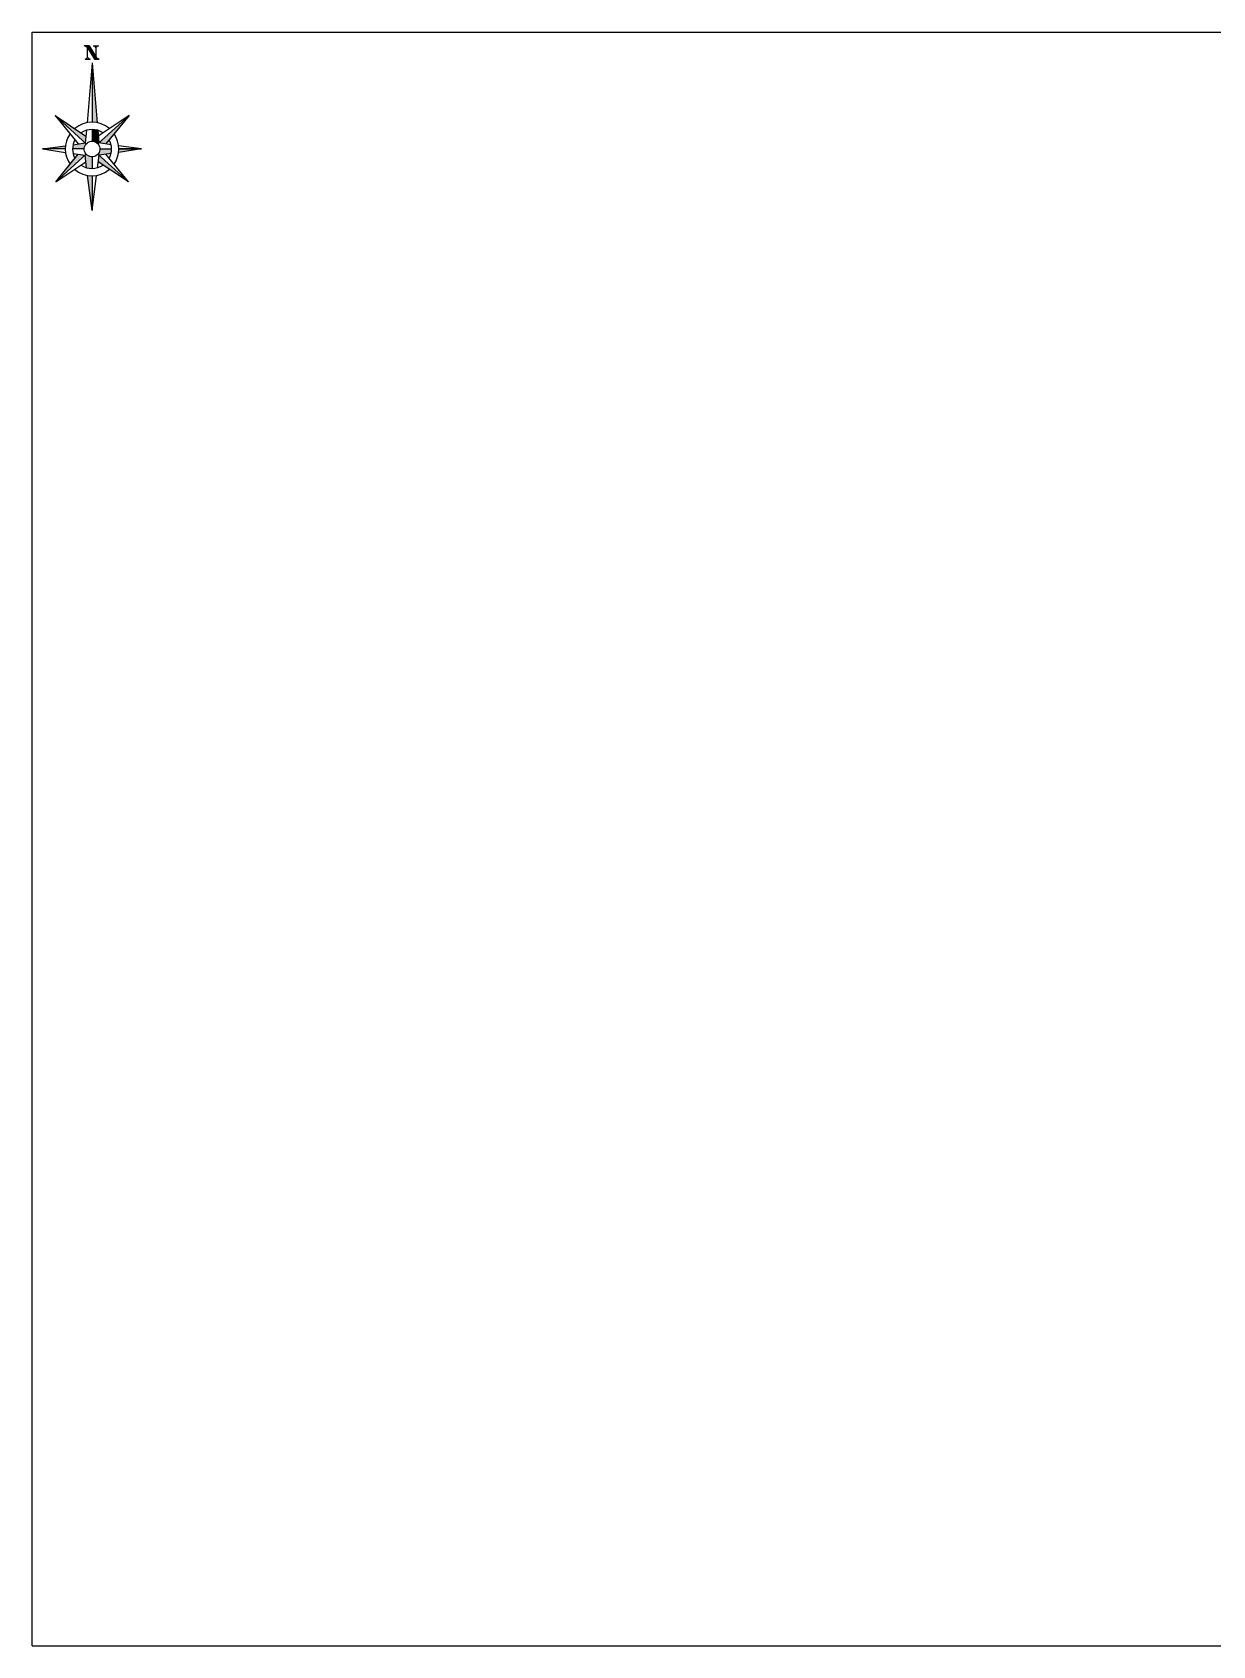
# Model space of a CAD drawing. Header units: metres. Extents: x -18206 to -14962, y -33140 to -31299.
# Drawn here: x -18206.3 to -17994.1, y -31588.7 to -31298.8 of the extents above; entities that cross this region are included whole.
import ezdxf

# ---------------------------------------------------------------- set-up
doc = ezdxf.new("R2010")
doc.units = ezdxf.units.M
doc.header["$LTSCALE"] = 6
doc.header["$MEASUREMENT"] = 0
doc.layers.add('Frame', color=7, linetype='Continuous')

msp = doc.modelspace()

# ---------------------------------------------------------------- hatches: boundary and pattern name
at = {"layer": 'Frame'}
h = msp.add_hatch(color=256, dxfattribs=at)
edge = h.paths.add_edge_path()
edge.add_line((-18194.26, -31303.57), (-18195.11, -31303.57))
edge.add_line((-18195.11, -31303.57), (-18196.45, -31301.47))
edge.add_ellipse((-18196.96, -31301.9), major_axis=(-0.491, 0.453), ratio=1, start_angle=262.3816, end_angle=312.7034)
edge.add_line((-18196.96, -31301.23), (-18196.1, -31301.23))
edge.add_line((-18196.1, -31301.23), (-18194.77, -31303.33))
edge.add_ellipse((-18194.26, -31302.9), major_axis=(-0.491, 0.453), ratio=1, start_angle=82.3816, end_angle=132.7034)
h = msp.add_hatch(color=256, dxfattribs=at)
edge = h.paths.add_edge_path()
edge.add_ellipse((-18195.33, -31301.73), major_axis=(-0.368, 0.34), ratio=1, start_angle=244.752, end_angle=312.7034, ccw=False)
edge.add_ellipse((-18194.4, -31301.73), major_axis=(-0.368, 0.34), ratio=1, start_angle=-47.2966, end_angle=20.6548, ccw=False)
edge.add_line((-18194.4, -31301.23), (-18195.33, -31301.23))
h = msp.add_hatch(color=256, dxfattribs=at)
edge = h.paths.add_edge_path()
edge.add_ellipse((-18195.9, -31303.07), major_axis=(-0.368, 0.34), ratio=1, start_angle=64.752, end_angle=132.7034, ccw=False)
edge.add_ellipse((-18196.82, -31303.07), major_axis=(-0.368, 0.34), ratio=1, start_angle=132.7034, end_angle=200.6548, ccw=False)
edge.add_line((-18196.82, -31303.57), (-18195.9, -31303.57))
h = msp.add_hatch(color=256, dxfattribs=at)
edge = h.paths.add_edge_path()
edge.add_line((-18195.56, -31304.23), (-18195.56, -31314.93))
edge.add_ellipse((-18195.56, -31319.74), major_axis=(-3.38, 3.42), ratio=1, start_angle=304.5237, end_angle=315.3239, ccw=False)
edge.add_line((-18194.66, -31315.01), (-18195.56, -31304.23))
h = msp.add_hatch(color=256, dxfattribs=at)
h.paths.add_polyline_path([(-18189.02, -31325.65), (-18194.31, -31320.87), (-18194.46, -31322.05)])
edge = h.paths.add_edge_path()
edge.add_ellipse((-18195.56, -31319.74), major_axis=(-3.38, 3.42), ratio=1, start_angle=125.8031, end_angle=135.3239, ccw=False)
edge.add_line((-18196.36, -31324.49), (-18195.56, -31330.79))
edge.add_line((-18195.56, -31330.79), (-18195.56, -31324.56))
edge = h.paths.add_edge_path()
edge.add_ellipse((-18195.56, -31319.74), major_axis=(-0.988, 0.999), ratio=1, start_angle=87.3214, end_angle=135.2258, ccw=False)
edge.add_line((-18196.6, -31320.68), (-18196.82, -31320.87))
edge.add_line((-18196.82, -31320.87), (-18196.53, -31323.11))
edge.add_ellipse((-18195.56, -31319.74), major_axis=(-2.47, 2.49), ratio=1, start_angle=119.2656, end_angle=135.3239)
edge.add_line((-18195.56, -31323.25), (-18195.56, -31321.15))
h.paths.add_polyline_path([(-18202.1, -31325.65), (-18196.82, -31320.87), (-18198.04, -31320.69)])
edge = h.paths.add_edge_path()
edge.add_line((-18204.44, -31319.74), (-18200.38, -31319.74))
edge.add_ellipse((-18195.56, -31319.74), major_axis=(-3.38, 3.42), ratio=1, start_angle=38.3838, end_angle=45.3239, ccw=False)
edge.add_line((-18200.34, -31319.16), (-18204.44, -31319.74))
edge = h.paths.add_edge_path()
edge.add_ellipse((-18195.56, -31319.74), major_axis=(-0.988, 0.999), ratio=1, start_angle=3.3399, end_angle=45.3239, ccw=False)
edge.add_line((-18196.6, -31318.8), (-18196.77, -31318.65))
edge.add_line((-18196.77, -31318.65), (-18198.98, -31318.97))
edge.add_ellipse((-18195.56, -31319.74), major_axis=(-2.47, 2.49), ratio=1, start_angle=32.5734, end_angle=45.3239)
edge.add_line((-18199.07, -31319.74), (-18196.96, -31319.74))
h.paths.add_polyline_path([(-18202.22, -31313.73), (-18196.77, -31318.65), (-18196.66, -31317.42)])
h = msp.add_hatch(color=256, dxfattribs=at)
edge = h.paths.add_edge_path()
edge.add_ellipse((-18195.56, -31319.74), major_axis=(-2.47, 2.49), ratio=1, start_angle=-61.5259, end_angle=-44.6761)
edge.add_line((-18195.56, -31316.23), (-18195.56, -31318.34))
edge.add_ellipse((-18195.56, -31319.74), major_axis=(-0.988, 0.999), ratio=1, start_angle=267.4393, end_angle=315.422, ccw=False)
edge.add_line((-18194.52, -31318.8), (-18194.35, -31318.65))
edge.add_line((-18194.35, -31318.65), (-18194.54, -31316.38))
msp.add_hatch(color=256, dxfattribs=at).paths.add_polyline_path([(-18188.9, -31313.73), (-18194.35, -31318.65), (-18193.09, -31318.83)])
h = msp.add_hatch(color=256, dxfattribs=at)
edge = h.paths.add_edge_path()
edge.add_ellipse((-18195.56, -31319.74), major_axis=(-3.38, 3.42), ratio=1, start_angle=218.0586, end_angle=225.3239, ccw=False)
edge.add_line((-18190.79, -31320.35), (-18186.68, -31319.74))
edge.add_line((-18186.68, -31319.74), (-18190.75, -31319.74))
edge = h.paths.add_edge_path()
edge.add_ellipse((-18195.56, -31319.74), major_axis=(-0.988, 0.999), ratio=1, start_angle=183.195, end_angle=225.3239, ccw=False)
edge.add_line((-18194.52, -31320.68), (-18194.31, -31320.87))
edge.add_line((-18194.31, -31320.87), (-18192.15, -31320.55))
edge.add_ellipse((-18195.56, -31319.74), major_axis=(-2.47, 2.49), ratio=1, start_angle=211.9583, end_angle=225.3239)
edge.add_line((-18192.05, -31319.74), (-18194.15, -31319.74))

# ---------------------------------------------------------------- linework, layer by layer
for p, q in [((-18206.31, -31298.77), (-17781.98, -31298.77)), ((-18206.31, -31588.68), (-18206.31, -31298.77)), ((-18196.1, -31301.23), (-18196.96, -31301.23)), ((-18196.45, -31301.47), (-18195.11, -31303.57)), ((-18196.36, -31303.26), (-18196.36, -31301.61)), ((-18196.1, -31301.23), (-18194.77, -31303.33)), ((-18195.33, -31301.23), (-18194.4, -31301.23)), ((-18194.87, -31301.54), (-18194.87, -31303.18)), ((-18196.82, -31303.57), (-18195.9, -31303.57)), ((-18195.56, -31304.23), (-18196.46, -31315.01)), ((-18195.56, -31304.23), (-18194.66, -31315.01)), ((-18195.56, -31304.23), (-18195.56, -31314.93)), ((-18195.11, -31303.57), (-18194.26, -31303.57)), ((-18202.22, -31313.73), (-18196.66, -31317.42)), ((-18202.22, -31313.73), (-18198.03, -31318.83)), ((-18196.6, -31318.8), (-18202.22, -31313.73)), ((-18196.58, -31316.38), (-18196.77, -31318.65)), ((-18195.56, -31316.23), (-18195.56, -31318.34)), ((-18194.54, -31316.38), (-18194.35, -31318.65)), ((-18194.52, -31318.8), (-18188.9, -31313.73)), ((-18188.9, -31313.73), (-18194.46, -31317.42)), ((-18188.9, -31313.73), (-18193.09, -31318.83)), ((-18204.44, -31319.74), (-18200.34, -31319.16)), ((-18198.98, -31318.97), (-18196.77, -31318.65)), ((-18192.14, -31318.97), (-18194.35, -31318.65)), ((-18186.68, -31319.74), (-18190.78, -31319.16)), ((-18204.44, -31319.74), (-18200.34, -31320.35)), ((-18200.38, -31319.74), (-18204.44, -31319.74)), ((-18196.6, -31320.68), (-18202.1, -31325.65)), ((-18202.1, -31325.65), (-18198.04, -31320.69)), ((-18202.1, -31325.65), (-18196.67, -31322.05)), ((-18196.96, -31319.74), (-18199.07, -31319.74)), ((-18198.97, -31320.55), (-18196.82, -31320.87)), ((-18196.53, -31323.11), (-18196.82, -31320.87)), ((-18195.56, -31321.15), (-18195.56, -31323.25)), ((-18194.59, -31323.11), (-18194.31, -31320.87)), ((-18194.52, -31320.68), (-18189.02, -31325.65)), ((-18189.02, -31325.65), (-18194.46, -31322.05)), ((-18192.15, -31320.55), (-18194.31, -31320.87)), ((-18194.15, -31319.74), (-18192.05, -31319.74)), ((-18189.02, -31325.65), (-18193.09, -31320.69)), ((-18186.68, -31319.74), (-18190.79, -31320.35)), ((-18190.75, -31319.74), (-18186.68, -31319.74)), ((-18186.68, -31319.74), (-18190.75, -31319.74)), ((-18195.56, -31330.79), (-18196.36, -31324.49)), ((-18195.56, -31330.79), (-18194.77, -31324.49)), ((-18195.56, -31324.56), (-18195.56, -31330.79)), ((-18206.31, -31588.68), (-17781.98, -31588.68))]:
    msp.add_line(p, q, dxfattribs=at)
for centre, major_axis, start_param, end_param in [((-18196.96, -31301.9), (-0.491, 0.453), 4.579423, 5.457704), ((-18195.33, -31301.73), (-0.368, 0.34), 4.271729, 5.457704), ((-18194.4, -31301.73), (-0.368, 0.34), -0.825481, 0.360494), ((-18196.82, -31303.07), (-0.368, 0.34), 2.316111, 3.502086), ((-18195.9, -31303.07), (-0.368, 0.34), 1.130136, 2.316111), ((-18194.26, -31302.9), (-0.491, 0.453), 1.43783, 2.316111), ((-18195.56, -31319.74), (-3.38, 3.42), -1.485442, -0.074048), ((-18195.56, -31319.74), (-2.47, 2.49), -1.376436, -0.183054), ((-18195.56, -31319.74), (-3.38, 3.42), 0.188339, 1.398792), ((-18195.56, -31319.74), (-2.47, 2.49), 0.297345, 1.291665), ((-18195.56, -31319.74), (-0.988, 0.999), 2.860050414950906, 9.143235722130491), ((-18195.56, -31319.74), (-2.47, 2.49), 3.432031, 4.42635), ((-18195.56, -31319.74), (-3.38, 3.42), 3.324904, 4.535357), ((-18195.56, -31319.74), (-3.38, 3.42), 1.651593, 3.072102), ((-18195.56, -31319.74), (-2.47, 2.49), 1.75872, 2.964976)]:
    msp.add_ellipse(centre, major_axis=major_axis, ratio=1, start_param=start_param, end_param=end_param, dxfattribs=at)

doc.saveas('drawing.dxf')
